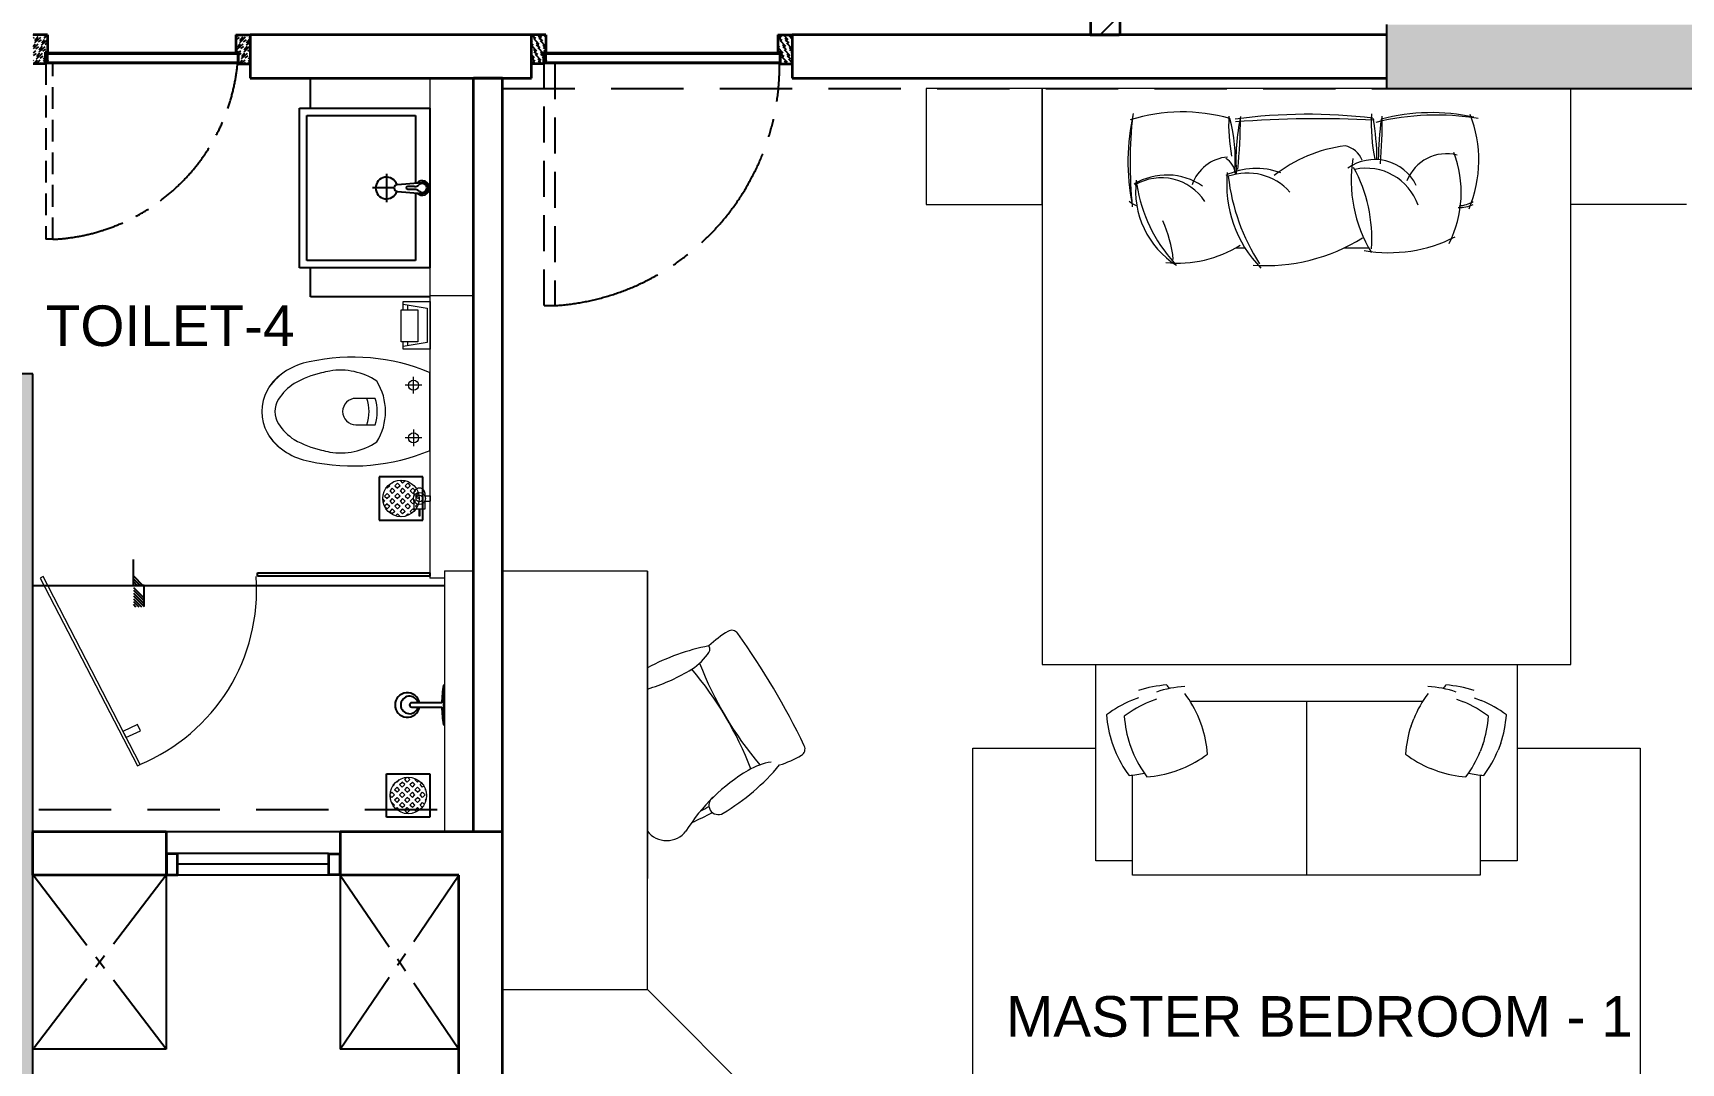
# Model space of a CAD drawing. Header units: millimetres. Extents: x -23425674 to -23407184, y -1327092 to -1312459.
# Drawn here: x -23417124 to -23411437, y -1323002 to -1319448 of the extents above; entities that cross this region are included whole.
import ezdxf
from ezdxf.enums import TextEntityAlignment as Align

# ---------------------------------------------------------------- set-up
doc = ezdxf.new("R2010")
doc.units = ezdxf.units.MM
doc.header["$LTSCALE"] = 1000
doc.header["$MEASUREMENT"] = 0
for name, pattern in [('CENTER', [2, 1.25, -0.25, 0.25, -0.25]), ('CENTER2', [1.125, 0.75, -0.125, 0.125, -0.125]), ('DASHED', [0.75, 0.5, -0.25]), ('DASHED2', [0.375, 0.25, -0.125]), ('HIDDEN', [0.375, 0.25, -0.125])]:
    doc.linetypes.add(name, pattern=pattern)
for name, color, linetype, lineweight in [('A-_WALL----_E-_', 7, 'Continuous', 35), ('FUN', 25, 'Continuous', 9), ('FURN', 53, 'Continuous', 9), ('Furniture', 8, 'Continuous', 9), ('wall', 7, 'Continuous', 35)]:
    doc.layers.add(name, color=color, linetype=linetype, lineweight=lineweight)
for name, color, linetype in [('BEAM1', 253, 'DASHED'), ('door', 8, 'Continuous'), ('DROP', 1, 'Continuous'), ('ELE', 1, 'Continuous'), ('HATCH', 8, 'Continuous'), ('SLABLINE', 1, 'Continuous'), ('TEXT_ROOM_NAME', 7, 'Continuous'), ('typical - Column', 7, 'Continuous'), ('typical - Column_hatch', 8, 'Continuous'), ('VOID', 8, 'CENTER2')]:
    doc.layers.add(name, color=color, linetype=linetype)
doc.styles.add('ARIAL', font='arial.ttf')

msp = doc.modelspace()

# ---------------------------------------------------------------- hatches: boundary and pattern name
at = {"extrusion": (-6.20937e-07, 1.06738e-07, 1)}
h = msp.add_hatch(dxfattribs=at)
h.set_pattern_fill('WOOD1', color=252, scale=25, angle=110, style=0, pattern_type=2)
h.set_pattern_definition([(213.1301, (38940.3255, 6586.435), (72.6361439818, 53.3759364082), [12.5, -112.5]), (223.4349, (38938.408, 6603.096), (-32.0428426635, -14.9417809586), [27.95085, -27.95085]), (231.5651, (38926.662, 6607.371), (-40.59328889, -38.434151319), [15.8114, -63.24555])])
h.paths.add_polyline_path([(-23417123.4, -1319554.1), (-23417081.4, -1319554.1), (-23417081.4, -1319513.8), (-23417079.4, -1319513.8), (-23417073.4, -1319513.8), (-23417073.4, -1319466.1), (-23417123.4, -1319466.1)])
h.paths.add_polyline_path([(-23417123.4, -1319466.1), (-23417073.4, -1319466.1), (-23417073.4, -1319454.1), (-23417111.4, -1319454.1), (-23417111.4, -1319454.1), (-23417123.4, -1319454.1)])
h = msp.add_hatch(dxfattribs=at)
h.set_pattern_fill('WOOD1', color=252, scale=25, angle=110, style=0, pattern_type=2)
h.set_pattern_definition([(213.1301, (38940.3556, 5886.435), (72.6361439818, 53.3759364082), [12.5, -112.5]), (223.4349, (38938.438, 5903.096), (-32.0428426635, -14.9417809586), [27.95085, -27.95085]), (231.5651, (38926.692, 5907.371), (-40.59328889, -38.434151319), [15.8114, -63.24555])])
h.paths.add_polyline_path([(-23416415.4, -1319554.1), (-23416373.4, -1319554.1), (-23416373.4, -1319454.1), (-23416423.4, -1319454.1), (-23416423.4, -1319513.8), (-23416415.4, -1319513.8)])
at = {"extrusion": (7.66482e-21, -6.20937e-07, 1)}
h = msp.add_hatch(dxfattribs=at)
h.set_pattern_fill('WOOD1', color=252, scale=25, angle=-70, style=0, pattern_type=2)
h.set_pattern_definition([(123.1301, (-1415941.202, -24427822.3663), (53.3759364082, -72.6361439818), [12.5, -112.5]), (133.4349, (-1415924.542, -24427820.449), (-14.9417809586, 32.0428426635), [27.95085, -27.95085]), (141.5651, (-1415920.2664, -24427808.703), (-38.434151319, 40.59328889), [15.8114, -63.24555])])
h.paths.add_polyline_path([(-23415354.6, -1319510.8), (-23415354.6, -1319511.8), (-23415361.9, -1319511.8), (-23415361.9, -1319554.1), (-23415391.9, -1319554.1), (-23415391.9, -1319554.1), (-23415403.6, -1319554.1), (-23415403.6, -1319454.1), (-23415353.9, -1319454.1), (-23415353.9, -1319507.8), (-23415361.9, -1319507.8), (-23415361.9, -1319510.8)])
h = msp.add_hatch(dxfattribs=at)
h.set_pattern_fill('WOOD1', color=252, scale=25, angle=-70, style=0, pattern_type=2)
h.set_pattern_definition([(123.1301, (-1416791.202, -24427822.683), (53.3759364082, -72.6361439818), [12.5, -112.5]), (133.4349, (-1416774.542, -24427820.766), (-14.9417809586, 32.0428426635), [27.95085, -27.95085]), (141.5651, (-1416770.266, -24427809.0196), (-38.434151319, 40.59328889), [15.8114, -63.24555])])
h.paths.add_polyline_path([(-23414553.6, -1319454.1), (-23414503.6, -1319454.1), (-23414503.6, -1319554.1), (-23414515.6, -1319554.1), (-23414515.6, -1319554.1), (-23414545.6, -1319554.1), (-23414545.6, -1319513.8), (-23414547.6, -1319513.8), (-23414547.6, -1319513.3), (-23414553.6, -1319513.3)])
at = {"layer": 'FUN', "ltscale": 0.5}
h = msp.add_hatch(dxfattribs=at)
h.set_pattern_fill('SQUARE', color=1, scale=100, angle=225)
h.set_pattern_definition([(225, (-21591247.795, 1647256.022), (8.838834765, -8.838834765), [12.5, -12.5]), (315, (-21591247.795, 1647256.022), (8.838834765, 8.838834765), [12.5, -12.5])])
edge = h.paths.add_edge_path()
edge.add_arc((-23415853.7, -1321054.2), 63, 225, 585)
h = msp.add_hatch(dxfattribs=at)
h.set_pattern_fill('SQUARE', color=1, scale=100, angle=45)
h.set_pattern_definition([(45, (-1786248.97, -2967328.6), (-8.838834765, 8.838834765), [12.5, -12.5]), (135, (-1786248.97, -2967328.6), (-8.838834765, -8.838834765), [12.5, -12.5])])
edge = h.paths.add_edge_path()
edge.add_arc((-23415828.8, -1322079.1), 63, 135, 495, ccw=False)
at = {"layer": 'typical - Column_hatch'}
h = msp.add_hatch(color=256, dxfattribs=at)
h.dxf.hatch_style = 1
h.paths.add_polyline_path([(-23412453.8, -1319419.1), (-23408803.8, -1319419.1), (-23408803.8, -1319639.1), (-23412453.8, -1319639.1)])
at = {"layer": 'typical - Column_hatch', "extrusion": (4.99673e-08, -3.10469e-07, 1)}
h = msp.add_hatch(color=256, dxfattribs=at)
h.dxf.hatch_style = 1
h.paths.add_polyline_path([(-23417123.8, -1325891.6), (-23417348.8, -1325891.6), (-23417348.8, -1320621.6), (-23417123.8, -1320621.6)])

# ---------------------------------------------------------------- linework, layer by layer
at = {"extrusion": (5.33688e-08, -4.74017e-09, 1)}
for p, q in [((-23416063.8, -1322204.1, 0), (-23416663.8, -1322204.1, 0)), ((-23416103.8, -1322279.1, 0), (-23416624, -1322279.1, 0)), ((-23416103.8, -1322354.1, 0), (-23416624, -1322354.1, 0))]:
    msp.add_line(p, q, dxfattribs=at)
at = {"extrusion": (5.33688e-08, -4.74017e-09, 1), "elevation": -1.2}
for points in [[(-23416663.8, -1322279.1), (-23416663.8, -1322354.1), (-23416623.8, -1322354.1), (-23416623.8, -1322279.1), (-23416663.8, -1322279.1)], [(-23416063.8, -1322279.1), (-23416063.8, -1322354.1), (-23416103.8, -1322354.1), (-23416103.8, -1322279.1), (-23416063.8, -1322279.1)], [(-23416103.8, -1322316.6), (-23416624, -1322316.6)]]:
    msp.add_lwpolyline(points, dxfattribs=at)
for points in [[(-23416661.8, -1322281.1), (-23416661.8, -1322352.1), (-23416625.8, -1322352.1), (-23416625.8, -1322281.1)], [(-23416065.8, -1322281.1), (-23416065.8, -1322352.1), (-23416101.8, -1322352.1), (-23416101.8, -1322281.1)]]:
    msp.add_lwpolyline(points, close=True, dxfattribs=at)
at = {"layer": 'A-_WALL----_E-_', "extrusion": (-5.33688e-08, -3.10469e-07, 1)}
for p, q in [((-23413473.6, -1319454.1, 0), (-23413473.6, -1319394.6, 0)), ((-23413373.6, -1319394.6, 0), (-23413373.6, -1319454.1, 0)), ((-23413373.6, -1319454.1, 0), (-23413473.6, -1319454.1, 0))]:
    msp.add_line(p, q, dxfattribs=at)
at = {"layer": 'A-_WALL----_E-_'}
for p, q in [((-23415403.8, -1319454.1, 0), (-23416373.8, -1319454.1, 0)), ((-23416373.8, -1319454.1, 0), (-23416373.8, -1319604.1, 0)), ((-23415403.8, -1319604.1, 0), (-23415403.8, -1319454.1, 0)), ((-23416373.8, -1319604.1, 0), (-23415403.8, -1319604.1, 0))]:
    msp.add_line(p, q, dxfattribs=at)
at = {"layer": 'A-_WALL----_E-_', "extrusion": (5.33688e-08, -4.74017e-09, 1)}
for p, q in [((-23414503.6, -1319454.1, 0), (-23414503.6, -1319604.1, 0)), ((-23412453.8, -1319454.1, 0), (-23414503.6, -1319454.1, 0)), ((-23413475.9, -1319454.1, 0), (-23413475.9, -1319454.1, 0)), ((-23413475.9, -1319454.1, 0), (-23413375.9, -1319454.1, 0)), ((-23413375.9, -1319454.1, 0), (-23413375.9, -1319454.1, 0)), ((-23414503.6, -1319604.1, 0), (-23412453.8, -1319604.1, 0)), ((-23416663.8, -1322204.1, 0), (-23417123.8, -1322204.1, 0)), ((-23417123.8, -1322354.1, 0), (-23417123.8, -1322204.1, 0)), ((-23416663.8, -1322204.1, 0), (-23416663.8, -1322354.1, 0)), ((-23415503.8, -1322204.1, 0), (-23416063.8, -1322204.1, 0)), ((-23416063.8, -1322204.1, 0), (-23416063.8, -1322354.1, 0)), ((-23415503.8, -1322204.1, 0), (-23415603.8, -1322204.1, 0)), ((-23415503.8, -1323324.1, 0), (-23415503.8, -1322204.1, 0)), ((-23416663.8, -1322354.1, 0), (-23417123.8, -1322354.1, 0)), ((-23415653.8, -1322354.1, 0), (-23416063.8, -1322354.1, 0)), ((-23415653.8, -1323324.1, 0), (-23415653.8, -1322354.1, 0))]:
    msp.add_line(p, q, dxfattribs=at)
at = {"layer": 'A-_WALL----_E-_', "extrusion": (1.06738e-07, 0, 1)}
for p, q in [((-23415603.8, -1322204.1, 0), (-23415603.8, -1319604.1, 0)), ((-23415503.8, -1319604.1, 0), (-23415603.8, -1319604.1, 0)), ((-23415503.8, -1322204.1, 0), (-23415503.8, -1319604.1, 0))]:
    msp.add_line(p, q, dxfattribs=at)
at = {"layer": 'BEAM1', "linetype": 'DASHED2', "lineweight": -3}
for p, q in [((-23415503.7, -1320624.1, 0), (-23415503.7, -1319639.1, 0)), ((-23415503.7, -1319639.1, 0), (-23412453.7, -1319639.1, 0)), ((-23415503.7, -1323323.6, 0), (-23415503.7, -1320849.1, 0)), ((-23415728.7, -1322128.6, 0), (-23417123.7, -1322128.6, 0))]:
    msp.add_line(p, q, dxfattribs=at)
at = {"layer": 'door', "color": 8, "ltscale": 0.5, "extrusion": (-6.20937e-07, 1.06738e-07, 1)}
for p, q in [((-23416417.4, -1319516.3, 0), (-23417079.4, -1319516.3, 0)), ((-23417079.4, -1319516.3, 0), (-23417079.4, -1319544.6, 0)), ((-23417075.8, -1319541, 0), (-23417075.8, -1319516.3, 0)), ((-23417072.2, -1319548.3, 0), (-23417072.2, -1319516.3, 0)), ((-23417072.2, -1319519.6, 0), (-23416417.4, -1319519.6, 0)), ((-23416417.4, -1319551.6, 0), (-23416417.4, -1319516.3, 0)), ((-23417079.4, -1319548.3, 0), (-23416417.4, -1319548.3, 0)), ((-23417079.4, -1319548.3, 0), (-23417079.4, -1319551.6, 0)), ((-23417079.4, -1319551.6, 0), (-23416417.4, -1319551.6, 0))]:
    msp.add_line(p, q, dxfattribs=at)
at = {"layer": 'door', "color": 8, "ltscale": 0.5, "extrusion": (7.65638e-21, -6.20937e-07, 1)}
for p, q in [((-23414547.6, -1319516.3, 0), (-23415359.9, -1319516.3, 0)), ((-23415359.9, -1319516.3, 0), (-23415359.9, -1319544.7, 0)), ((-23415356.3, -1319541, 0), (-23415356.3, -1319516.3, 0)), ((-23415352.6, -1319548.3, 0), (-23415352.6, -1319516.3, 0)), ((-23415352.6, -1319519.7, 0), (-23414547.6, -1319519.7, 0)), ((-23414547.6, -1319516.3, 0), (-23414547.6, -1319551.6, 0)), ((-23415359.9, -1319548.3, 0), (-23414547.6, -1319548.3, 0)), ((-23415359.9, -1319548.3, 0), (-23415359.9, -1319551.6, 0)), ((-23415359.6, -1319551.6, 0), (-23414547.6, -1319551.6, 0))]:
    msp.add_line(p, q, dxfattribs=at)
at = {"layer": 'door', "linetype": 'HIDDEN', "ltscale": 0.5, "extrusion": (7.65638e-21, -6.20937e-07, 1)}
for p, q in [((-23415359.9, -1320388.8, 0), (-23415359.9, -1319551.6, 0)), ((-23415323.5, -1319551.6, 0), (-23415323.5, -1320388.8, 0))]:
    msp.add_line(p, q, dxfattribs=at)
at = {"layer": 'door', "ltscale": 0.5, "extrusion": (7.65638e-21, -6.20937e-07, 1)}
for p, q in [((-23415359.9, -1319551.6, 0), (-23415323.5, -1319551.6, 0)), ((-23415359.9, -1320388.8, 0), (-23415323.5, -1320388.8, 0))]:
    msp.add_line(p, q, dxfattribs=at)
at = {"layer": 'door', "linetype": 'HIDDEN', "ltscale": 0.3, "extrusion": (-6.20937e-07, 1.06738e-07, 1)}
msp.add_line((-23417055.3, -1320159.9, 0), (-23417079.4, -1320159.9, 0), dxfattribs=at)
at = {"layer": 'door', "linetype": 'HIDDEN', "ltscale": 0.3, "extrusion": (-6.20937e-07, 1.06738e-07, 1), "elevation": 14.4}
msp.add_lwpolyline([(-23417055.3, -1320159.9), (-23417055.3, -1319551.6), (-23417079.4, -1319551.6), (-23417079.4, -1320159.9)], dxfattribs=at)
at = {"layer": 'door', "color": 8, "ltscale": 0.5, "extrusion": (-6.20937e-07, 1.06738e-07, 1)}
for radius in [3.64, 1.59]:
    msp.add_circle((-23417075.8, -1319544.6, 14.4), radius, dxfattribs=at)
at = {"layer": 'door', "color": 8, "ltscale": 0.5, "extrusion": (7.65638e-21, -6.20937e-07, 1)}
for radius in [3.64, 1.59]:
    msp.add_circle((-23415356.3, -1319544.7, 0.8), radius, dxfattribs=at)
at = {"layer": 'door', "linetype": 'CENTER', "ltscale": 0.2, "extrusion": (-6.20937e-07, 1.06738e-07, 1)}
msp.add_arc((-23417086.3, -1319488.8, 14.4), 671.8, 272.648, 354.6314, dxfattribs=at)
at = {"layer": 'door', "linetype": 'CENTER2', "ltscale": 0.5, "extrusion": (7.65638e-21, -6.20937e-07, 1)}
msp.add_arc((-23415378.9, -1319559.4, 0.8), 831.3, 273.8397, 0.535, dxfattribs=at)
at = {"layer": 'DROP', "linetype": 'Continuous'}
for p, q in [((-23416777.3, -1321354.2, 0), (-23416777.3, -1321264.2, 0)), ((-23416777.3, -1321321.6, 0), (-23416744.7, -1321354.2, 0)), ((-23416777.3, -1321331.3, 0), (-23416754.4, -1321354.2, 0)), ((-23416777.3, -1321341, 0), (-23416764.1, -1321354.2, 0)), ((-23416777.3, -1321350.8, 0), (-23416773.9, -1321354.2, 0)), ((-23416739.6, -1321354.2, 0), (-23416777.3, -1321354.2, 0)), ((-23416776.7, -1321361, 0), (-23416739.6, -1321398.2, 0)), ((-23416776.7, -1321370.8, 0), (-23416739.6, -1321407.9, 0)), ((-23416776.7, -1321380.5, 0), (-23416739.6, -1321417.6, 0)), ((-23416776.7, -1321390.2, 0), (-23416739.6, -1321427.3, 0)), ((-23416776.7, -1321399.9, 0), (-23416749.1, -1321427.6, 0)), ((-23416739.6, -1321427.4, 0), (-23416739.6, -1321354.2, 0)), ((-23416739.6, -1321359.3, 0), (-23416739.6, -1321359.3, 0)), ((-23416739.6, -1321369, 0), (-23416739.6, -1321369, 0)), ((-23416739.6, -1321378.7, 0), (-23416739.6, -1321378.7, 0)), ((-23416739.6, -1321388.4, 0), (-23416739.6, -1321388.4, 0)), ((-23416776.7, -1321409.6, 0), (-23416758.8, -1321427.6, 0)), ((-23416776.7, -1321419.4, 0), (-23416768.5, -1321427.6, 0))]:
    msp.add_line(p, q, dxfattribs=at)
at = {"layer": 'ELE', "ltscale": 0.5}
for p, q in [((-23415778.7, -1320979.2, 0), (-23415928.7, -1320979.2, 0)), ((-23415928.7, -1320979.2, 0), (-23415928.7, -1321129.2, 0)), ((-23415778.7, -1321129.2, 0), (-23415778.7, -1320979.2, 0)), ((-23415928.7, -1321129.2, 0), (-23415778.7, -1321129.2, 0))]:
    msp.add_line(p, q, dxfattribs=at)
at = {"layer": 'FUN', "color": 1, "ltscale": 0.5, "elevation": 0}
for points in [[(-23415928.7, -1321129.2), (-23415778.7, -1321129.2), (-23415778.7, -1320979.2), (-23415928.7, -1320979.2)], [(-23415903.8, -1322004.1), (-23415753.8, -1322004.1), (-23415753.8, -1322154.1), (-23415903.8, -1322154.1)]]:
    msp.add_lwpolyline(points, close=True, dxfattribs=at)
at = {"layer": 'FUN', "color": 1, "ltscale": 0.5}
for centre in [(-23415853.7, -1321054.2, 0), (-23415828.8, -1322079.1, 0)]:
    msp.add_circle(centre, 63, dxfattribs=at)
at = {"layer": 'FURN', "linetype": 'Continuous', "lineweight": -3}
for p, q in [((-23416166.3, -1319707.8, 0), (-23416166.3, -1319607.8, 0)), ((-23416203.8, -1320257.8, 0), (-23416203.8, -1319707.8, 0)), ((-23416203.8, -1319707.8, 0), (-23415753.8, -1319707.8, 0)), ((-23416178.8, -1320232.8, 0), (-23416178.8, -1319732.8, 0)), ((-23416178.8, -1319732.8, 0), (-23415803.8, -1319732.8, 0)), ((-23415803.8, -1319732.8, 0), (-23415803.8, -1319965.9, 0)), ((-23415753.8, -1319707.8, 0), (-23415753.8, -1320257.8, 0)), ((-23415877.6, -1319982.8, 0), (-23415952.6, -1319982.8, 0)), ((-23415903.8, -1319933.9, 0), (-23415903.8, -1320031.6, 0)), ((-23415865.6, -1319970.8, 0), (-23415780.3, -1319964.1, 0)), ((-23415807.7, -1319977.7, 0), (-23415830.5, -1319977.7, 0)), ((-23415865.6, -1319994.8, 0), (-23415780.3, -1320001.5, 0)), ((-23415807.7, -1319987.7, 0), (-23415830.5, -1319987.7, 0)), ((-23415803.8, -1319999.6, 0), (-23415803.8, -1320232.8, 0)), ((-23415753.8, -1320257.8, 0), (-23416203.8, -1320257.8, 0)), ((-23415803.8, -1320232.8, 0), (-23416178.8, -1320232.8, 0)), ((-23416166.3, -1320357.8, 0), (-23416166.3, -1320257.8, 0)), ((-23415753.8, -1320357.8, 0), (-23416166.3, -1320357.8, 0)), ((-23416348.8, -1321322.6, 0), (-23416348.8, -1321310.6, 0)), ((-23416348.8, -1321310.6, 0), (-23415753.8, -1321310.6, 0)), ((-23415753.8, -1321322.6, 0), (-23416348.8, -1321322.6, 0)), ((-23415753.8, -1321310.6, 0), (-23415753.8, -1321322.6, 0)), ((-23415703.8, -1321698.2, 0), (-23415706.8, -1321698.2, 0)), ((-23415706.8, -1321698.2, 0), (-23415706.8, -1321835.1, 0)), ((-23415703.8, -1321835.1, 0), (-23415703.8, -1321698.2, 0)), ((-23415712.8, -1321759.1, 0), (-23415816.9, -1321759.1, 0)), ((-23415816.9, -1321774.2, 0), (-23415712.8, -1321774.2, 0)), ((-23415706.8, -1321835.1, 0), (-23415703.8, -1321835.1, 0)), ((-23415903.8, -1322154.1, 0), (-23415903.8, -1322004.1, 0)), ((-23415903.8, -1322004.1, 0), (-23415753.8, -1322004.1, 0)), ((-23415753.8, -1322004.1, 0), (-23415753.8, -1322154.1, 0)), ((-23415753.8, -1322154.1, 0), (-23415903.8, -1322154.1, 0))]:
    msp.add_line(p, q, dxfattribs=at)
at = {"layer": 'FURN', "color": 6, "ltscale": 0.5}
for p, q in [((-23415753.8, -1319604.2, 0), (-23415753.8, -1321329.2, 0)), ((-23415753.8, -1320354.1, 0), (-23415603.8, -1320354.1, 0)), ((-23415703.8, -1321329.2, 0), (-23415753.8, -1321329.2, 0)), ((-23415703.8, -1321304.1, 0), (-23415703.8, -1322204.2, 0)), ((-23415703.8, -1321304.1, 0), (-23415603.8, -1321304.1, 0))]:
    msp.add_line(p, q, dxfattribs=at)
at = {"layer": 'FURN'}
for p, q in [((-23413641.6, -1319639.1, 0), (-23414041.6, -1319639.1, 0)), ((-23414041.6, -1319639.1, 0), (-23414041.6, -1320039.2, 0)), ((-23413641.6, -1319639.1, 0), (-23414041.6, -1319639.1, 0)), ((-23414041.6, -1319639.1, 0), (-23414041.6, -1320039.2, 0)), ((-23413641.6, -1320039.2, 0), (-23413641.6, -1319639.1, 0)), ((-23413641.6, -1320039.2, 0), (-23413641.6, -1319639.1, 0)), ((-23411817.6, -1319639.1, 0), (-23413641.6, -1319639.1, 0)), ((-23413641.6, -1319639.1, 0), (-23413641.6, -1321627.2, 0)), ((-23411817.6, -1320039.2, 0), (-23411817.6, -1319639.1, 0)), ((-23411817.6, -1319639.1, 0), (-23411417.6, -1319639.1, 0)), ((-23411817.6, -1321627.2, 0), (-23411817.6, -1319639.1, 0)), ((-23414041.6, -1320039.2, 0), (-23413641.6, -1320039.2, 0)), ((-23414041.6, -1320039.2, 0), (-23413641.6, -1320039.2, 0)), ((-23411417.6, -1320039.2, 0), (-23411817.6, -1320039.2, 0)), ((-23412941.5, -1320190.1, 0), (-23412974.4, -1320190.1, 0)), ((-23412941.5, -1320190.1, 0), (-23412974.4, -1320190.1, 0)), ((-23412514.3, -1320190.1, 0), (-23412600.6, -1320190.1, 0)), ((-23412514.3, -1320190.1, 0), (-23412600.6, -1320190.1, 0)), ((-23415772, -1321044.5, 0), (-23415753.6, -1321044.5, 0)), ((-23415753.6, -1321044.5, 0), (-23415753.6, -1321063.9, 0)), ((-23415772, -1321063.9, 0), (-23415753.6, -1321063.9, 0)), ((-23415503.5, -1321304.7, 0), (-23415503.8, -1322749.1, 0)), ((-23415003.5, -1321304.7, 0), (-23415503.5, -1321304.7, 0)), ((-23415003.5, -1321304.7, 0), (-23415003.5, -1322366, 0)), ((-23415003.5, -1322749.1, 0), (-23415003.5, -1321304.7, 0)), ((-23413641.6, -1321627.2, 0), (-23411817.6, -1321627.2, 0)), ((-23413456.3, -1322304, 0), (-23413456.3, -1321627.2, 0)), ((-23413456.3, -1321627.2, 0), (-23412002.8, -1321627.2, 0)), ((-23412002.8, -1321627.2, 0), (-23412002.8, -1322304, 0)), ((-23413308.6, -1321742.2, 0), (-23413332.8, -1321751.3, 0)), ((-23412150.6, -1321742.2, 0), (-23412126.3, -1321751.3, 0)), ((-23413247.1, -1321747.1, 0), (-23413271.3, -1321756.1, 0)), ((-23413130.9, -1321754, 0), (-23412328.2, -1321754, 0)), ((-23412729.6, -1321754, 0), (-23412729.6, -1322354, 0)), ((-23412212.1, -1321747.1, 0), (-23412187.8, -1321756.1, 0)), ((-23413090.6, -1321838.5, 0), (-23413099.7, -1321814.3, 0)), ((-23412368.5, -1321838.5, 0), (-23412359.5, -1321814.3, 0)), ((-23413880.6, -1323501.6, 0), (-23413880.6, -1321915.6, 0)), ((-23413880.6, -1321915.6, 0), (-23413456.3, -1321915.6, 0)), ((-23413400, -1321898.7, 0), (-23413391, -1321923, 0)), ((-23413338.5, -1321903.5, 0), (-23413329.5, -1321927.8, 0)), ((-23412120.6, -1321903.5, 0), (-23412129.7, -1321927.8, 0)), ((-23412059.1, -1321898.7, 0), (-23412068.2, -1321923, 0)), ((-23412002.8, -1321915.6, 0), (-23411578.5, -1321915.6, 0)), ((-23411578.5, -1321915.6, 0), (-23411578.5, -1323501.6, 0)), ((-23413329.6, -1322354, 0), (-23413329.6, -1322008.6, 0)), ((-23413182.1, -1321995, 0), (-23413157.8, -1321985.9, 0)), ((-23412277, -1321995, 0), (-23412301.3, -1321985.9, 0)), ((-23412129.6, -1322008.6, 0), (-23412129.6, -1322354, 0)), ((-23413329.6, -1322304, 0), (-23413456.3, -1322304, 0)), ((-23412002.8, -1322304, 0), (-23412129.6, -1322304, 0)), ((-23412002.8, -1322304, 0), (-23412129.6, -1322304, 0)), ((-23412129.6, -1322354, 0), (-23413329.6, -1322354, 0)), ((-23415503.8, -1322749.1, 0), (-23415003.5, -1322749.1, 0)), ((-23415003.5, -1322749.1, 0), (-23414353.8, -1323398.9, 0))]:
    msp.add_line(p, q, dxfattribs=at)
at = {"layer": 'FURN', "lineweight": 5, "ltscale": 0.5}
for p, q in [((-23415782.2, -1320663.2, 0), (-23415839.1, -1320663.2, 0)), ((-23415810.7, -1320691.6, 0), (-23415810.7, -1320634.8, 0)), ((-23415753.8, -1320888.2, 0), (-23415753.8, -1320620.2, 0)), ((-23415810.7, -1320816.7, 0), (-23415810.7, -1320873.6, 0)), ((-23415782.2, -1320845.1, 0), (-23415839.1, -1320845.1, 0))]:
    msp.add_line(p, q, dxfattribs=at)
at = {"layer": 'FURN', "color": 252, "lineweight": 5, "ltscale": 0.5}
for p, q in [((-23417088.6, -1321323.9, 0), (-23417098.8, -1321328.7, 0)), ((-23417098.8, -1321328.7, 0), (-23416763.6, -1321976.9, 0)), ((-23416753.4, -1321972.1, 0), (-23417088.6, -1321323.9, 0)), ((-23416763.1, -1321834.3, 0), (-23416813.8, -1321858, 0)), ((-23416813.8, -1321858, 0), (-23416803.9, -1321879.1, 0)), ((-23416803.9, -1321879.1, 0), (-23416753.2, -1321855.4, 0)), ((-23416753.2, -1321855.4, 0), (-23416763.1, -1321834.3, 0)), ((-23416763.6, -1321976.9, 0), (-23416753.4, -1321972.1, 0))]:
    msp.add_line(p, q, dxfattribs=at)
at = {"layer": 'FURN', "linetype": 'Continuous', "lineweight": -3, "extrusion": (1.06738e-07, 0, 1)}
msp.add_line((-23417123.8, -1321354.2, 0), (-23415703.8, -1321354.2, 0), dxfattribs=at)
at = {"layer": 'FURN', "lineweight": 5, "ltscale": 0.5, "elevation": 0}
msp.add_lwpolyline([(-23415937.1, -1320649.3, 0.189174), (-23416099.4, -1320614.3, 0.017122), (-23416128.3, -1320621, 0.069462), (-23416222.1, -1320657.2, 0.107177), (-23416276.5, -1320711.8, 0.293384), (-23416276.5, -1320796.6, 0.107177), (-23416222.1, -1320851.1, 0.069462), (-23416128.3, -1320887.3, 0.017122), (-23416099.4, -1320894, 0.189174), (-23415937.1, -1320859, 0.283903), (-23415937.1, -1320649.3)], format="xyb", dxfattribs=at)
msp.add_lwpolyline([(-23416009.7, -1320799.7), (-23415943.2, -1320799.7, 0.163737), (-23415943.2, -1320708.7), (-23416009.7, -1320708.7, 1)], format="xyb", close=True, dxfattribs=at)
at = {"layer": 'FURN', "elevation": 0}
msp.add_lwpolyline([(-23415808.7, -1321044.5), (-23415808.7, -1321035.8, -0.414214), (-23415790.3, -1321017.4), (-23415790.3, -1321017.4, -0.414214), (-23415772, -1321035.8), (-23415772, -1321044.5)], format="xyb", dxfattribs=at)
msp.add_lwpolyline([(-23415772, -1321063.9), (-23415772, -1321090.9), (-23415808.7, -1321090.9), (-23415808.7, -1321063.9)], dxfattribs=at)
msp.add_lwpolyline([(-23415788, -1321090.9), (-23415792.6, -1321090.9), (-23415792.6, -1321114.3), (-23415788, -1321114.3)], close=True, dxfattribs=at)
at = {"layer": 'FURN', "lineweight": 5, "ltscale": 0.5}
for centre in [(-23415810.7, -1320663.2, 0), (-23415810.7, -1320845.1, 0)]:
    msp.add_circle(centre, 17.1, dxfattribs=at)
at = {"layer": 'FURN'}
for radius in [20.8, 11.6]:
    msp.add_circle((-23415790.3, -1321054.2, 0), radius, dxfattribs=at)
for centre, radius, start, end in [((-23412587.8, -1319892.5, 0), 757.7, 167.2754, 191.176), ((-23412587.8, -1319892.5, 0), 757.7, 167.2754, 191.176), ((-23411874.7, -1319896.7, 0), 1463.4, 173.5293, 185.9065), ((-23411874.7, -1319896.7, 0), 1463.4, 173.5293, 185.9065), ((-23413158.1, -1320326.4, 0), 606, 74.2206, 107.2092), ((-23413158.1, -1320326.4, 0), 606, 74.2206, 107.2092), ((-23412427.3, -1319766, 0), 570.6, 176.877, 190.8333), ((-23412427.3, -1319766, 0), 570.6, 176.877, 190.8333), ((-23413537.9, -1319885.7, 0), 562.9, 356.2402, 14.6566), ((-23413537.9, -1319885.7, 0), 562.9, 356.2402, 14.6566), ((-23412725, -1321616.8, 0), 1888.3, 83.1541, 97.6265), ((-23412725, -1321616.8, 0), 1888.3, 83.1541, 97.6265), ((-23412690.2, -1323294.5, 0), 3550.9, 86.8604, 94.5934), ((-23412690.2, -1323294.5, 0), 3550.9, 86.8604, 94.5934), ((-23412209.8, -1319890.2, 0), 763, 168.3623, 183.3107), ((-23412209.8, -1319890.2, 0), 763, 168.3623, 183.3107), ((-23414752.9, -1319734.3, 0), 1795.9, 354.1141, 359.8328), ((-23414752.9, -1319734.3, 0), 1795.9, 354.1141, 359.8328), ((-23411782.5, -1319753.1, 0), 723.3, 177.9553, 190.411), ((-23411782.5, -1319753.1, 0), 723.3, 177.9553, 190.411), ((-23413278.3, -1319886, 0), 792.1, 0.066, 10.4699), ((-23413278.3, -1319886, 0), 792.1, 0.066, 10.4699), ((-23412280.9, -1320606.4, 0), 875.2, 80.5394, 103.8274), ((-23412280.9, -1320606.4, 0), 875.2, 80.5394, 103.8274), ((-23411330.1, -1319896.7, 0), 1151.4, 172.4467, 179.4262), ((-23411330.1, -1319896.7, 0), 1151.4, 172.4467, 179.4262), ((-23414696.2, -1319730.8, 0), 2228.4, 355.6688, 359.8937), ((-23414696.2, -1319730.8, 0), 2228.4, 355.6688, 359.8937), ((-23412297.4, -1320411.1, 0), 688.3, 77.7775, 104.7058), ((-23412297.4, -1320411.1, 0), 688.3, 77.7775, 104.7058), ((-23412564.7, -1319887.3, 0), 430.1, 337.1075, 21.549), ((-23412564.7, -1319887.3, 0), 430.1, 337.1075, 21.549), ((-23412535.8, -1320324.7, 0), 491.1, 97.0633, 128.3959), ((-23412535.8, -1320324.7, 0), 491.1, 97.0633, 128.3959), ((-23412613.5, -1319917.7, 0), 82.2, 21.6793, 77.8243), ((-23412613.5, -1319917.7, 0), 82.2, 21.6793, 77.8243), ((-23412245.8, -1320011.5, 0), 146.9, 75.6348, 158.5705), ((-23412245.8, -1320011.5, 0), 146.9, 75.6348, 158.5705), ((-23412587.7, -1319998.7, 0), 392.3, 333.4974, 20.6974), ((-23412587.7, -1319998.7, 0), 392.3, 333.4974, 20.6974), ((-23412989.2, -1320018.2, 0), 142.8, 94.9067, 160.8665), ((-23412989.2, -1320018.2, 0), 142.8, 94.9067, 160.8665), ((-23413042.7, -1319940, 0), 68.8, 4.1026, 59.8866), ((-23413042.7, -1319940, 0), 68.8, 4.1026, 59.8866), ((-23412902.9, -1320154.2, 0), 239, 69.217, 116.1413), ((-23412902.9, -1320154.2, 0), 239, 69.217, 116.1413), ((-23412493.7, -1320043.9, 0), 159.2, 26.1579, 125.8329), ((-23412493.7, -1320043.9, 0), 159.2, 26.1579, 125.8329), ((-23412097.1, -1319956.9, 0), 478, 170.8023, 211.3458), ((-23412097.1, -1319956.9, 0), 478, 170.8023, 211.3458), ((-23413008.3, -1320155.9, 0), 504.5, 355.8503, 28.9544), ((-23413008.3, -1320155.9, 0), 504.5, 355.8503, 28.9544), ((-23412523.3, -1320104.6, 0), 190, 19.1658, 101.9587), ((-23412523.3, -1320104.6, 0), 190, 19.1658, 101.9587), ((-23413211.4, -1320154.9, 0), 217, 55.3509, 121.3431), ((-23413211.4, -1320154.9, 0), 217, 55.3509, 121.3431), ((-23413230.2, -1320126.9, 0), 179.2, 33.1081, 120.6294), ((-23413230.2, -1320126.9, 0), 179.2, 33.1081, 120.6294), ((-23413015.4, -1319992.8, 0), 303.7, 173, 237.6738), ((-23413015.4, -1319992.8, 0), 303.7, 173, 237.6738), ((-23412811.6, -1319895.8, 0), 508.7, 188.5376, 222.6799), ((-23412811.6, -1319895.8, 0), 508.7, 188.5376, 222.6799), ((-23412592.9, -1319970.8, 0), 411.8, 174.187, 224.4731), ((-23412592.9, -1319970.8, 0), 411.8, 174.187, 224.4731), ((-23412289.9, -1319859.7, 0), 714.2, 186.6966, 212.6196), ((-23412289.9, -1319859.7, 0), 714.2, 186.6966, 212.6196), ((-23412933.4, -1320128.8, 0), 197.5, 41.8795, 109.4405), ((-23412933.4, -1320128.8, 0), 197.5, 41.8795, 109.4405), ((-23413286.8, -1319968.5, 0), 80.9, 227.346, 249.8377), ((-23413286.8, -1319968.5, 0), 80.9, 227.346, 249.8377), ((-23412199.7, -1319948.3, 0), 101.6, 266.4638, 296.522), ((-23412199.7, -1319948.3, 0), 101.6, 266.4638, 296.522), ((-23412208.5, -1319935.7, 0), 108.7, 273.4011, 299.9906), ((-23412208.5, -1319935.7, 0), 108.7, 273.4011, 299.9906), ((-23413640.6, -1320278.2, 0), 454.3, 6.1461, 23.7018), ((-23413640.6, -1320278.2, 0), 454.3, 6.1461, 23.7018), ((-23412445.4, -1319700.2, 0), 505.8, 260.337, 296.9462), ((-23412445.4, -1319700.2, 0), 505.8, 260.337, 296.9462), ((-23413172.8, -1319835.5, 0), 406.4, 264.0478, 301.8779), ((-23413172.8, -1319835.5, 0), 406.4, 264.0478, 301.8779), ((-23412869.5, -1319622.6, 0), 628, 265.9854, 302.0801), ((-23412869.5, -1319622.6, 0), 628, 265.9854, 302.0801), ((-23414527.8, -1321839, 0), 381.7, 121.2685, 133.6384), ((-23414712.8, -1321534.4, 0), 25.4, 35.5345, 121.2472), ((-23414640.8, -1322321.1, 0), 773.1, 101.2209, 117.9806), ((-23414813.8, -1321574.4, 0), 25.4, 314.0807, 27.4193), ((-23416851.9, -1323062.2, 0), 2654.1, 25.7907, 35.5345), ((-23414964.9, -1321464.9, 0), 211.7, 299.8448, 322.8664), ((-23413694.8, -1321190.4, 0), 1208.4, 200.9401, 220.3852), ((-23415181.1, -1321111.5, 0), 625.9, 286.4829, 300.9136), ((-23415773.6, -1322422.9, 0), 1208.4, 21.1345, 40.1908), ((-23413184.8, -1322086.3, 0), 389.4, 93.8619, 108.5834), ((-23413123.3, -1322091.2, 0), 389.4, 93.8619, 108.5834), ((-23413521.5, -1321932.8, 0), 389.4, 34.9285, 37.1194), ((-23413459.7, -1321962.6, 0), 389.4, 22.3979, 37.1194), ((-23411999.4, -1321962.6, 0), 389.4, 142.8806, 157.6021), ((-23412336.5, -1322091.2, 0), 389.4, 71.4166, 86.1381), ((-23411938.3, -1321932.8, 0), 389.4, 142.8806, 145.0715), ((-23412275, -1322086.3, 0), 389.4, 71.4166, 86.1381), ((-23413184.5, -1322111.3, 0), 389.4, 112.3979, 127.1194), ((-23413031, -1321774.6, 0), 389.4, 183.8619, 198.5834), ((-23413123, -1322116.1, 0), 389.4, 112.3979, 127.1194), ((-23412336.2, -1322116.1, 0), 389.4, 52.8806, 67.6021), ((-23412274.7, -1322111.3, 0), 389.4, 52.8806, 67.6021), ((-23412428.2, -1321774.6, 0), 389.4, 341.4166, 356.1381), ((-23412969.5, -1321779.4, 0), 389.4, 183.8619, 198.5834), ((-23413459.7, -1321962.6, 0), 389.4, 3.8619, 18.5834), ((-23411999.4, -1321962.6, 0), 389.4, 161.4166, 176.1381), ((-23412489.7, -1321779.4, 0), 389.4, 341.4166, 356.1381), ((-23414485.1, -1321918.5, 0), 25.4, 300.078, 25.7907), ((-23414545, -1322173.1, 0), 211.7, 98.4589, 121.4805), ((-23414663.5, -1321610.1, 0), 381.7, 287.6868, 300.0568), ((-23413031, -1321774.6, 0), 389.4, 202.3979, 217.1194), ((-23412969.5, -1321779.4, 0), 389.4, 202.3979, 217.1194), ((-23413306.2, -1321625.9, 0), 389.4, 292.3979, 307.1194), ((-23412153, -1321625.9, 0), 389.4, 232.8806, 247.6021), ((-23412489.7, -1321779.4, 0), 389.4, 322.8806, 337.6021), ((-23412428.2, -1321774.6, 0), 389.4, 322.8806, 337.6021), ((-23414338.8, -1322532.3, 0), 625.9, 120.4117, 148.1761), ((-23415140.7, -1321477.9, 0), 773.1, 301.0329, 320.1044), ((-23413367.7, -1321621.1, 0), 389.4, 273.8619, 281.7011), ((-23413306.2, -1321625.9, 0), 389.4, 273.8619, 288.5834), ((-23412153, -1321625.9, 0), 389.4, 251.4166, 266.1381), ((-23412091.5, -1321621.1, 0), 389.4, 258.2989, 266.1381), ((-23414759, -1322112.3, 0), 32.7, 121.0329, 301.0329), ((-23415140.7, -1321477.9, 0), 752.4, 292.6745, 298.6983), ((-23415140.7, -1321477.9, 0), 728.4, 296.1473, 298.6602), ((-23414937.1, -1322150.3, 0), 84.4, 218.0359, 321.9641)]:
    msp.add_arc(centre, radius, start, end, dxfattribs=at)
at = {"layer": 'FURN', "linetype": 'Continuous', "lineweight": -3}
for centre, radius, start, end in [((-23415903.8, -1319982.8, 0), 37.5, 18.2429, 341.7571), ((-23415865.6, -1319982.8, 0), 12, 90, 270), ((-23415830.5, -1319982.7, 0), 5, 90, 270), ((-23415807.7, -1319952.7, 0), 25, 270, 312.5021), ((-23415780.3, -1319982.7, 0), 25, 224.1182, 135.8818), ((-23415780.3, -1319982.7, 0), 15.7, 227.4979, 132.5021), ((-23415780.3, -1319982.7, 0), 18.8, 265.5278, 94.4722), ((-23415807.7, -1320012.7, 0), 25, 47.4979, 90), ((-23415832, -1321766.7, 0), 42.3, 10.2732, 349.7268), ((-23415824.5, -1321766.7, 0), 30.2, 14.4775, 345.5225), ((-23415323.1, -1321766.7, 0), 389.8, 169.884, 178.8915), ((-23415816.9, -1321766.7, 0), 7.54, 90, 270), ((-23415323.1, -1321766.7, 0), 389.8, 181.1085, 190.116)]:
    msp.add_arc(centre, radius, start, end, dxfattribs=at)
at = {"layer": 'FURN', "lineweight": 5, "ltscale": 0.5}
for centre, radius, start, end in [((-23416133.2, -1320796.7, 0), 216.9, 99.9795, 144.3354), ((-23416020.4, -1321255, 0), 688.6, 67.2184, 102.6105), ((-23416177.3, -1320754.2, 0), 156.5, 124.6253, 235.3747), ((-23416106.8, -1320754.2, 0), 142.6, 341.4021, 18.5979), ((-23416133.2, -1320711.7, 0), 216.9, 215.6646, 260.0205), ((-23416020.4, -1320253.3, 0), 688.6, 257.3895, 292.7816)]:
    msp.add_arc(centre, radius, start, end, dxfattribs=at)
at = {"layer": 'FURN', "color": 252, "lineweight": 5, "ltscale": 0.5}
msp.add_arc((-23417002.5, -1321370.5, 0), 650.4, 292.3325, 4.1056, dxfattribs=at)
at = {"layer": 'Furniture', "color": 0}
for p, q in [((-23415846.7, -1320403.4, 0), (-23415846.7, -1320374.1, 0)), ((-23415846.7, -1320374.1, 0), (-23415753.7, -1320374.1, 0)), ((-23415846.7, -1320374.1, 0), (-23415753.7, -1320374.1, 0)), ((-23415846.7, -1320403.4, 0), (-23415846.7, -1320374.1, 0)), ((-23415846.7, -1320374.1, 0), (-23415846.7, -1320374.1, 0)), ((-23415753.7, -1320374.1, 0), (-23415753.7, -1320539.4, 0)), ((-23415753.7, -1320374.1, 0), (-23415753.7, -1320539.4, 0)), ((-23415852.8, -1320403.4, 0), (-23415796.3, -1320403.4, 0)), ((-23415852.8, -1320513.3, 0), (-23415852.8, -1320403.4, 0)), ((-23415852.8, -1320513.3, 0), (-23415852.8, -1320403.4, 0)), ((-23415852.8, -1320403.4, 0), (-23415846.7, -1320403.4, 0)), ((-23415846.7, -1320383.9, 0), (-23415763.5, -1320397.3, 0)), ((-23415796.3, -1320403.4, 0), (-23415796.3, -1320513.3, 0)), ((-23415763.5, -1320397.3, 0), (-23415763.5, -1320516.2, 0)), ((-23415796.3, -1320513.3, 0), (-23415852.8, -1320513.3, 0)), ((-23415846.7, -1320513.3, 0), (-23415852.8, -1320513.3, 0)), ((-23415846.7, -1320539.4, 0), (-23415846.7, -1320513.3, 0)), ((-23415846.7, -1320539.4, 0), (-23415846.7, -1320513.3, 0)), ((-23415763.5, -1320516.2, 0), (-23415846.7, -1320529.6, 0)), ((-23415753.7, -1320539.4, 0), (-23415846.7, -1320539.4, 0)), ((-23415753.7, -1320539.4, 0), (-23415846.7, -1320539.4, 0))]:
    msp.add_line(p, q, dxfattribs=at)
at = {"layer": 'Furniture', "color": 0, "elevation": 0}
for points in [[(-23415830.7, -1320403.4), (-23415830.7, -1320386.4)], [(-23415830.7, -1320527), (-23415830.7, -1320513.3)]]:
    msp.add_lwpolyline(points, dxfattribs=at)
at = {"layer": 'HATCH', "linetype": 'Continuous', "extrusion": (-5.33688e-08, -3.10469e-07, 1)}
msp.add_line((-23413441.3, -1319454.1, 0), (-23413381.8, -1319394.6, 0), dxfattribs=at)
at = {"layer": 'SLABLINE', "extrusion": (5.33688e-08, -4.74017e-09, 1)}
for p, q in [((-23416663.8, -1322354.1, 0), (-23416663.8, -1322954.1, 0)), ((-23416063.8, -1322354.1, 0), (-23416063.8, -1322954.1, 0)), ((-23416663.8, -1322954.1, 0), (-23417123.8, -1322954.1, 0)), ((-23415653.8, -1322954.1, 0), (-23416063.8, -1322954.1, 0))]:
    msp.add_line(p, q, dxfattribs=at)
at = {"layer": 'typical - Column', "color": 0}
for p, q in [((-23412453.8, -1319419.1, 0), (-23412453.8, -1319639.1, 0)), ((-23412453.8, -1319639.1, 0), (-23408803.8, -1319639.1, 0)), ((-23417123.8, -1320624.1, 0), (-23417348.8, -1320624.1, 0)), ((-23417123.8, -1325889.1, 0), (-23417123.8, -1320624.1, 0))]:
    msp.add_line(p, q, dxfattribs=at)
at = {"layer": 'VOID', "ltscale": 0.4, "extrusion": (5.33688e-08, -4.74017e-09, 1)}
for p, q in [((-23416663.8, -1322954.1, 0), (-23417123.8, -1322354.1, 0)), ((-23416663.8, -1322354.1, 0), (-23417123.8, -1322954.1, 0)), ((-23416063.8, -1322954.1, 0), (-23415653.8, -1322354.1, 0)), ((-23416063.8, -1322354.1, 0), (-23415653.8, -1322954.1, 0))]:
    msp.add_line(p, q, dxfattribs=at)
at = {"layer": 'wall', "color": 1, "extrusion": (-6.20937e-07, 1.06738e-07, 1)}
for p, q in [((-23417073.4, -1319454.1, 0), (-23417123.4, -1319454.1, 0)), ((-23417073.4, -1319454.1, 0), (-23417073.4, -1319513.8, 0)), ((-23416423.4, -1319454.1, 0), (-23416373.4, -1319454.1, 0)), ((-23416423.4, -1319454.1, 0), (-23416423.4, -1319513.8, 0)), ((-23417081.4, -1319513.8, 0), (-23417081.4, -1319554.1, 0)), ((-23417073.4, -1319513.8, 0), (-23417081.4, -1319513.8, 0)), ((-23416423.4, -1319513.8, 0), (-23416415.4, -1319513.8, 0)), ((-23416415.4, -1319513.8, 0), (-23416415.4, -1319554.1, 0)), ((-23417081.4, -1319554.1, 0), (-23417123.4, -1319554.1, 0)), ((-23416415.4, -1319554.1, 0), (-23416373.4, -1319554.1, 0))]:
    msp.add_line(p, q, dxfattribs=at)
at = {"layer": 'wall', "color": 1, "extrusion": (7.65638e-21, -6.20937e-07, 1)}
for p, q in [((-23415353.9, -1319454.1, 0), (-23415403.8, -1319454.1, 0)), ((-23415353.9, -1319454.1, 0), (-23415353.9, -1319513.8, 0)), ((-23414553.6, -1319454.1, 0), (-23414503.8, -1319454.1, 0)), ((-23414553.6, -1319454.1, 0), (-23414553.6, -1319513.8, 0)), ((-23415361.9, -1319513.8, 0), (-23415361.9, -1319554.1, 0)), ((-23415353.9, -1319513.8, 0), (-23415361.9, -1319513.8, 0)), ((-23414553.6, -1319513.8, 0), (-23414545.6, -1319513.8, 0)), ((-23414545.6, -1319513.8, 0), (-23414545.6, -1319554.1, 0)), ((-23415361.9, -1319554.1, 0), (-23415403.8, -1319554.1, 0)), ((-23414545.6, -1319554.1, 0), (-23414503.6, -1319554.1, 0))]:
    msp.add_line(p, q, dxfattribs=at)

# ---------------------------------------------------------------- texts
at = {"layer": 'TEXT_ROOM_NAME', "extrusion": (5.33688e-08, -4.74017e-09, 1), "style": 'ARIAL'}
for s, p in [('TOILET-4', (-23416650.5, -1320528, -1.2)), ('MASTER BEDROOM - 1', (-23412684.8, -1322911.3, -1.2))]:
    msp.add_text(s, height=140, dxfattribs=at).set_placement(p, align=Align.CENTER)

doc.saveas('drawing.dxf')
